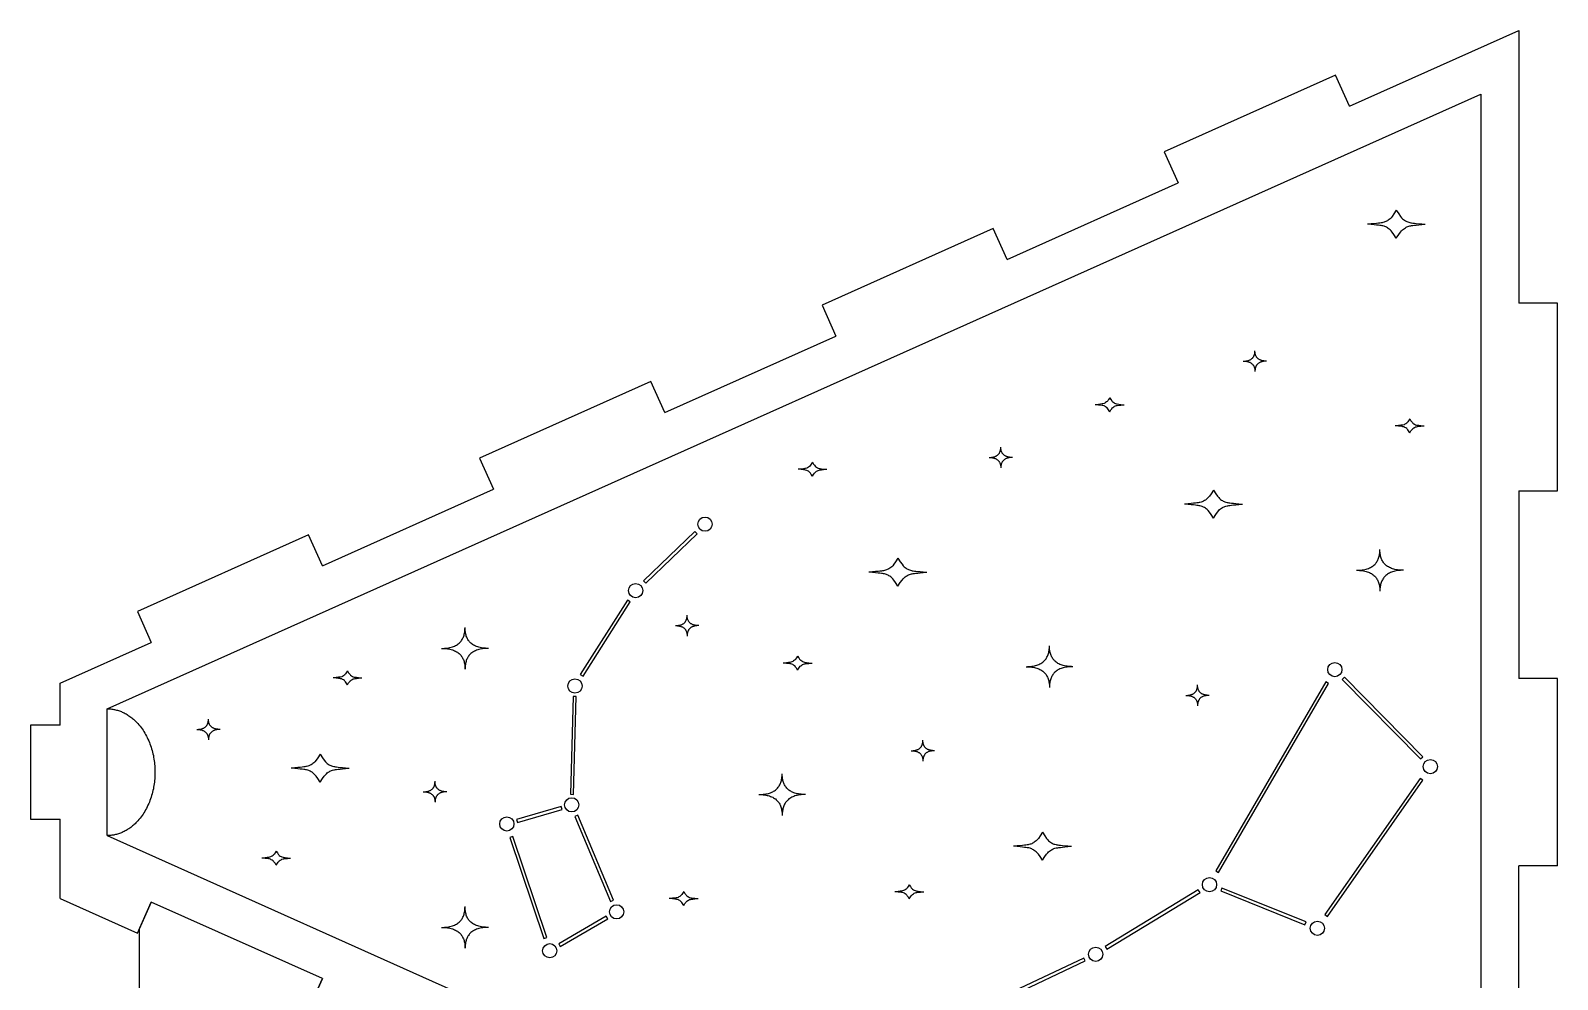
# Model space of a CAD drawing. Header units: millimetres. Extents: x -37.1 to 17.5, y -29.9 to 15.1.
# Drawn here: x -37.08 to -20.8, y 4.84 to 14.96 of the extents above; entities that cross this region are included whole.
import ezdxf

# ---------------------------------------------------------------- set-up
doc = ezdxf.new("R2010")
doc.units = ezdxf.units.MM
doc.header["$MEASUREMENT"] = 0
doc.layers.add('Layer 01', color=12, linetype='Continuous', true_color=0xc80000)

msp = doc.modelspace()

# ---------------------------------------------------------------- linework, layer by layer
at = {"layer": 'Layer 01', "linetype": 'Continuous', "lineweight": 25}
for p, q in [((-23.015, 14.15), (-21.208, 14.958)), ((-21.208, 14.958), (-21.208, 12.05)), ((-23.163, 14.481), (-24.989, 13.664)), ((-23.015, 14.15), (-23.163, 14.481)), ((-36.265, 7.726), (-21.613, 14.278)), ((-21.613, 14.278), (-21.613, -0.179)), ((-24.989, 13.664), (-24.841, 13.333)), ((-26.666, 12.517), (-24.841, 13.333)), ((-26.814, 12.848), (-28.64, 12.031)), ((-26.666, 12.517), (-26.814, 12.848)), ((-28.64, 12.031), (-28.492, 11.7)), ((-20.795, 12.05), (-21.208, 12.05)), ((-20.795, 10.05), (-20.795, 12.05)), ((-30.318, 10.884), (-28.492, 11.7)), ((-30.466, 11.215), (-32.292, 10.398)), ((-30.318, 10.884), (-30.466, 11.215)), ((-32.292, 10.398), (-32.144, 10.067)), ((-33.969, 9.251), (-32.144, 10.067)), ((-21.208, 10.05), (-20.795, 10.05)), ((-21.208, 10.05), (-21.208, 8.05)), ((-34.117, 9.582), (-35.943, 8.765)), ((-33.969, 9.251), (-34.117, 9.582)), ((-35.943, 8.765), (-35.795, 8.434)), ((-36.765, 8), (-35.795, 8.434)), ((-36.765, 7.55), (-36.765, 8)), ((-20.795, 8.05), (-21.208, 8.05)), ((-20.795, 6.05), (-20.795, 8.05)), ((-36.265, 6.374), (-36.265, 7.726)), ((-37.083, 7.55), (-37.083, 6.55)), ((-36.765, 7.55), (-37.083, 7.55)), ((-37.083, 6.55), (-36.765, 6.55)), ((-36.765, 5.702), (-36.765, 6.55)), ((-36.265, 6.374), (-21.613, -0.179)), ((-20.795, 6.05), (-21.208, 6.05)), ((-21.208, 4.05), (-21.208, 6.05)), ((-36.765, 5.702), (-35.943, 5.334)), ((-35.943, 5.334), (-35.795, 5.665)), ((-35.795, 5.665), (-35.925, 5.375)), ((-33.969, 4.849), (-35.795, 5.665)), ((-33.969, 4.849), (-35.795, 5.665)), ((-35.925, 5.375), (-35.925, 2.418)), ((-33.969, 4.849), (-34.117, 4.518)), ((-34.117, 4.518), (-33.969, 4.849))]:
    msp.add_line(p, q, dxfattribs=at)
at = {"layer": 'Layer 01'}
for points in [[(-30.52, 9.066), (-29.973, 9.59), (-29.996, 9.615), (-30.543, 9.091)], [(-30.714, 8.883), (-31.218, 8.091), (-31.189, 8.073), (-30.685, 8.865)], [(-24.411, 5.982), (-23.237, 7.996), (-23.267, 8.013), (-24.44, 5.999)], [(-22.231, 7.215), (-23.067, 8.063), (-23.091, 8.039), (-22.255, 7.192)], [(-31.29, 6.814), (-31.261, 7.857), (-31.295, 7.858), (-31.323, 6.815)], [(-22.259, 6.984), (-23.275, 5.532), (-23.247, 5.512), (-22.232, 6.965)], [(-31.422, 6.686), (-31.899, 6.546), (-31.889, 6.513), (-31.413, 6.654)], [(-31.276, 6.579), (-30.895, 5.672), (-30.864, 5.685), (-31.245, 6.592)], [(-31.575, 5.289), (-31.939, 6.365), (-31.971, 6.354), (-31.607, 5.278)], [(-25.601, 5.162), (-24.608, 5.769), (-24.626, 5.797), (-25.619, 5.191)], [(-24.386, 5.784), (-23.489, 5.422), (-23.476, 5.453), (-24.374, 5.815)], [(-31.432, 5.191), (-30.926, 5.486), (-30.943, 5.515), (-31.449, 5.221)], [(-26.641, 4.656), (-25.833, 5.038), (-25.848, 5.068), (-26.655, 4.687)]]:
    msp.add_lwpolyline(points, close=True, dxfattribs=at)
for centre in [(-29.888, 9.695), (-30.628, 8.986), (-23.17, 8.144), (-31.275, 7.969), (-22.151, 7.11), (-31.31, 6.702), (-32.002, 6.498), (-24.507, 5.851), (-30.831, 5.561), (-23.356, 5.386), (-31.544, 5.146), (-25.721, 5.109)]:
    msp.add_circle(centre, 0.0758, dxfattribs=at)
for points, degree in [([(-22.514, 13.041), (-22.554, 12.978), (-22.579, 12.948), (-22.621, 12.923), (-22.647, 12.911), (-22.71, 12.902), (-22.822, 12.892)], 3), ([(-22.514, 13.041), (-22.473, 12.978), (-22.448, 12.948), (-22.406, 12.923), (-22.38, 12.911), (-22.317, 12.902), (-22.205, 12.892)], 3), ([(-22.514, 12.744), (-22.554, 12.806), (-22.579, 12.837), (-22.621, 12.862), (-22.647, 12.874), (-22.71, 12.883), (-22.822, 12.892)], 3), ([(-22.514, 12.744), (-22.473, 12.806), (-22.448, 12.837), (-22.406, 12.862), (-22.38, 12.874), (-22.317, 12.883), (-22.205, 12.892)], 3), ([(-24.147, 11.433), (-24.022, 11.433), (-24.022, 11.544)], 2), ([(-24.147, 11.433), (-24.022, 11.433), (-24.022, 11.322)], 2), ([(-23.897, 11.433), (-24.022, 11.433), (-24.022, 11.544)], 2), ([(-23.897, 11.433), (-24.022, 11.433), (-24.022, 11.322)], 2), ([(-25.571, 11.043), (-25.591, 11.011), (-25.604, 10.996), (-25.625, 10.984), (-25.638, 10.978), (-25.67, 10.973), (-25.726, 10.968)], 3), ([(-25.571, 10.894), (-25.591, 10.925), (-25.604, 10.941), (-25.625, 10.953), (-25.638, 10.959), (-25.67, 10.964), (-25.726, 10.968)], 3), ([(-25.571, 11.043), (-25.551, 11.011), (-25.539, 10.996), (-25.518, 10.984), (-25.505, 10.978), (-25.473, 10.973), (-25.417, 10.968)], 3), ([(-25.571, 10.894), (-25.551, 10.925), (-25.539, 10.941), (-25.518, 10.953), (-25.505, 10.959), (-25.473, 10.964), (-25.417, 10.968)], 3), ([(-22.371, 10.818), (-22.391, 10.786), (-22.403, 10.771), (-22.424, 10.758), (-22.437, 10.752), (-22.469, 10.748), (-22.525, 10.743)], 3), ([(-22.371, 10.818), (-22.351, 10.786), (-22.338, 10.771), (-22.317, 10.758), (-22.304, 10.752), (-22.272, 10.748), (-22.216, 10.743)], 3), ([(-22.371, 10.669), (-22.391, 10.7), (-22.403, 10.715), (-22.424, 10.728), (-22.437, 10.734), (-22.469, 10.739), (-22.525, 10.743)], 3), ([(-22.371, 10.669), (-22.351, 10.7), (-22.338, 10.715), (-22.317, 10.728), (-22.304, 10.734), (-22.272, 10.739), (-22.216, 10.743)], 3), ([(-26.858, 10.406), (-26.733, 10.406), (-26.733, 10.517)], 2), ([(-26.608, 10.406), (-26.733, 10.406), (-26.733, 10.517)], 2), ([(-28.742, 10.354), (-28.762, 10.323), (-28.775, 10.307), (-28.796, 10.295), (-28.809, 10.289), (-28.84, 10.284), (-28.896, 10.28)], 3), ([(-28.742, 10.205), (-28.762, 10.237), (-28.775, 10.252), (-28.796, 10.265), (-28.809, 10.271), (-28.84, 10.275), (-28.896, 10.28)], 3), ([(-28.742, 10.354), (-28.722, 10.323), (-28.709, 10.307), (-28.688, 10.295), (-28.675, 10.289), (-28.644, 10.284), (-28.588, 10.28)], 3), ([(-28.742, 10.205), (-28.722, 10.237), (-28.709, 10.252), (-28.688, 10.265), (-28.675, 10.271), (-28.644, 10.275), (-28.588, 10.28)], 3), ([(-26.858, 10.406), (-26.733, 10.406), (-26.733, 10.294)], 2), ([(-26.608, 10.406), (-26.733, 10.406), (-26.733, 10.294)], 2), ([(-24.465, 10.057), (-24.505, 9.994), (-24.53, 9.964), (-24.572, 9.939), (-24.598, 9.927), (-24.661, 9.918), (-24.773, 9.908)], 3), ([(-24.465, 10.057), (-24.425, 9.994), (-24.399, 9.964), (-24.357, 9.939), (-24.331, 9.927), (-24.269, 9.918), (-24.156, 9.908)], 3), ([(-24.465, 9.759), (-24.505, 9.822), (-24.53, 9.853), (-24.572, 9.878), (-24.598, 9.89), (-24.661, 9.899), (-24.773, 9.908)], 3), ([(-24.465, 9.759), (-24.425, 9.822), (-24.399, 9.853), (-24.357, 9.878), (-24.331, 9.89), (-24.269, 9.899), (-24.156, 9.908)], 3), ([(-27.83, 9.331), (-27.87, 9.268), (-27.895, 9.238), (-27.938, 9.213), (-27.964, 9.2), (-28.026, 9.192), (-28.139, 9.182)], 3), ([(-27.83, 9.331), (-27.79, 9.268), (-27.764, 9.238), (-27.722, 9.213), (-27.696, 9.2), (-27.634, 9.192), (-27.521, 9.182)], 3), ([(-22.939, 9.203), (-22.689, 9.203), (-22.689, 9.425)], 2), ([(-22.939, 9.203), (-22.689, 9.203), (-22.689, 9.425)], 2), ([(-22.439, 9.203), (-22.689, 9.203), (-22.689, 9.425)], 2), ([(-22.439, 9.203), (-22.689, 9.203), (-22.689, 9.425)], 2), ([(-27.83, 9.033), (-27.87, 9.096), (-27.895, 9.127), (-27.938, 9.152), (-27.964, 9.164), (-28.026, 9.173), (-28.139, 9.182)], 3), ([(-27.83, 9.033), (-27.79, 9.096), (-27.764, 9.127), (-27.722, 9.152), (-27.696, 9.164), (-27.634, 9.173), (-27.521, 9.182)], 3), ([(-22.939, 9.203), (-22.689, 9.203), (-22.689, 8.98)], 2), ([(-22.939, 9.203), (-22.689, 9.203), (-22.689, 8.98)], 2), ([(-22.439, 9.203), (-22.689, 9.203), (-22.689, 8.98)], 2), ([(-22.439, 9.203), (-22.689, 9.203), (-22.689, 8.98)], 2), ([(-30.204, 8.613), (-30.079, 8.613), (-30.079, 8.724)], 2), ([(-29.954, 8.613), (-30.079, 8.613), (-30.079, 8.724)], 2), ([(-32.698, 8.37), (-32.448, 8.37), (-32.448, 8.593)], 2), ([(-32.198, 8.37), (-32.448, 8.37), (-32.448, 8.593)], 2), ([(-30.204, 8.613), (-30.079, 8.613), (-30.079, 8.501)], 2), ([(-29.954, 8.613), (-30.079, 8.613), (-30.079, 8.501)], 2), ([(-32.698, 8.37), (-32.448, 8.37), (-32.448, 8.148)], 2), ([(-32.198, 8.37), (-32.448, 8.37), (-32.448, 8.148)], 2), ([(-26.464, 8.175), (-26.214, 8.175), (-26.214, 8.398)], 2), ([(-25.964, 8.175), (-26.214, 8.175), (-26.214, 8.398)], 2), ([(-28.9, 8.288), (-28.92, 8.257), (-28.933, 8.242), (-28.954, 8.229), (-28.967, 8.223), (-28.998, 8.219), (-29.054, 8.214)], 3), ([(-28.9, 8.139), (-28.92, 8.171), (-28.933, 8.186), (-28.954, 8.199), (-28.967, 8.205), (-28.998, 8.209), (-29.054, 8.214)], 3), ([(-28.9, 8.288), (-28.88, 8.257), (-28.867, 8.242), (-28.846, 8.229), (-28.833, 8.223), (-28.802, 8.219), (-28.745, 8.214)], 3), ([(-28.9, 8.139), (-28.88, 8.171), (-28.867, 8.186), (-28.846, 8.199), (-28.833, 8.205), (-28.802, 8.209), (-28.745, 8.214)], 3), ([(-26.464, 8.175), (-26.214, 8.175), (-26.214, 7.953)], 2), ([(-25.964, 8.175), (-26.214, 8.175), (-26.214, 7.953)], 2), ([(-33.702, 8.131), (-33.722, 8.099), (-33.735, 8.084), (-33.756, 8.071), (-33.769, 8.065), (-33.8, 8.061), (-33.856, 8.056)], 3), ([(-33.702, 7.982), (-33.722, 8.013), (-33.735, 8.028), (-33.756, 8.041), (-33.769, 8.047), (-33.8, 8.051), (-33.856, 8.056)], 3), ([(-33.702, 8.131), (-33.682, 8.099), (-33.669, 8.084), (-33.648, 8.071), (-33.635, 8.065), (-33.604, 8.061), (-33.547, 8.056)], 3), ([(-33.702, 7.982), (-33.682, 8.013), (-33.669, 8.028), (-33.648, 8.041), (-33.635, 8.047), (-33.604, 8.051), (-33.547, 8.056)], 3), ([(-24.759, 7.869), (-24.634, 7.869), (-24.634, 7.98)], 2), ([(-24.759, 7.869), (-24.634, 7.869), (-24.634, 7.758)], 2), ([(-24.509, 7.869), (-24.634, 7.869), (-24.634, 7.98)], 2), ([(-24.509, 7.869), (-24.634, 7.869), (-24.634, 7.758)], 2), ([(-35.31, 7.506), (-35.185, 7.506), (-35.185, 7.617)], 2), ([(-35.31, 7.506), (-35.185, 7.506), (-35.185, 7.395)], 2), ([(-35.06, 7.506), (-35.185, 7.506), (-35.185, 7.617)], 2), ([(-35.06, 7.506), (-35.185, 7.506), (-35.185, 7.395)], 2), ([(-27.689, 7.279), (-27.564, 7.279), (-27.564, 7.39)], 2), ([(-27.439, 7.279), (-27.564, 7.279), (-27.564, 7.39)], 2), ([(-33.993, 7.241), (-34.033, 7.178), (-34.059, 7.148), (-34.101, 7.123), (-34.127, 7.111), (-34.189, 7.102), (-34.302, 7.092)], 3), ([(-33.993, 7.241), (-33.953, 7.178), (-33.928, 7.148), (-33.886, 7.123), (-33.86, 7.111), (-33.797, 7.102), (-33.685, 7.092)], 3), ([(-27.689, 7.279), (-27.564, 7.279), (-27.564, 7.168)], 2), ([(-27.439, 7.279), (-27.564, 7.279), (-27.564, 7.168)], 2), ([(-33.993, 6.943), (-34.033, 7.006), (-34.059, 7.037), (-34.101, 7.062), (-34.127, 7.074), (-34.189, 7.083), (-34.302, 7.092)], 3), ([(-33.993, 6.943), (-33.953, 7.006), (-33.928, 7.037), (-33.886, 7.062), (-33.86, 7.074), (-33.797, 7.083), (-33.685, 7.092)], 3), ([(-29.315, 6.812), (-29.065, 6.812), (-29.065, 7.034)], 2), ([(-28.815, 6.812), (-29.065, 6.812), (-29.065, 7.034)], 2), ([(-32.893, 6.841), (-32.768, 6.841), (-32.768, 6.953)], 2), ([(-32.893, 6.841), (-32.768, 6.841), (-32.768, 6.73)], 2), ([(-32.643, 6.841), (-32.768, 6.841), (-32.768, 6.953)], 2), ([(-32.643, 6.841), (-32.768, 6.841), (-32.768, 6.73)], 2), ([(-29.315, 6.812), (-29.065, 6.812), (-29.065, 6.589)], 2), ([(-28.815, 6.812), (-29.065, 6.812), (-29.065, 6.589)], 2), ([(-26.289, 6.409), (-26.329, 6.346), (-26.355, 6.315), (-26.397, 6.29), (-26.423, 6.278), (-26.485, 6.269), (-26.598, 6.26)], 3), ([(-26.289, 6.409), (-26.249, 6.346), (-26.223, 6.315), (-26.181, 6.29), (-26.155, 6.278), (-26.093, 6.269), (-25.98, 6.26)], 3), ([(-34.462, 6.208), (-34.482, 6.177), (-34.495, 6.161), (-34.516, 6.149), (-34.529, 6.143), (-34.56, 6.138), (-34.617, 6.134)], 3), ([(-34.462, 6.208), (-34.442, 6.177), (-34.429, 6.161), (-34.408, 6.149), (-34.395, 6.143), (-34.364, 6.138), (-34.308, 6.134)], 3), ([(-26.289, 6.111), (-26.329, 6.174), (-26.355, 6.204), (-26.397, 6.229), (-26.423, 6.242), (-26.485, 6.25), (-26.598, 6.26)], 3), ([(-26.289, 6.111), (-26.249, 6.174), (-26.223, 6.204), (-26.181, 6.229), (-26.155, 6.242), (-26.093, 6.25), (-25.98, 6.26)], 3), ([(-34.462, 6.059), (-34.482, 6.091), (-34.495, 6.106), (-34.516, 6.118), (-34.529, 6.125), (-34.56, 6.129), (-34.617, 6.134)], 3), ([(-34.462, 6.059), (-34.442, 6.091), (-34.429, 6.106), (-34.408, 6.118), (-34.395, 6.125), (-34.364, 6.129), (-34.308, 6.134)], 3), ([(-30.115, 5.778), (-30.135, 5.746), (-30.148, 5.731), (-30.169, 5.719), (-30.182, 5.712), (-30.213, 5.708), (-30.27, 5.703)], 3), ([(-30.115, 5.629), (-30.135, 5.66), (-30.148, 5.676), (-30.169, 5.688), (-30.182, 5.694), (-30.213, 5.699), (-30.27, 5.703)], 3), ([(-30.115, 5.778), (-30.095, 5.746), (-30.083, 5.731), (-30.061, 5.719), (-30.048, 5.712), (-30.017, 5.708), (-29.961, 5.703)], 3), ([(-30.115, 5.629), (-30.095, 5.66), (-30.083, 5.676), (-30.061, 5.688), (-30.048, 5.694), (-30.017, 5.699), (-29.961, 5.703)], 3), ([(-27.709, 5.85), (-27.729, 5.818), (-27.742, 5.803), (-27.763, 5.79), (-27.776, 5.784), (-27.807, 5.78), (-27.863, 5.775)], 3), ([(-27.709, 5.701), (-27.729, 5.732), (-27.742, 5.747), (-27.763, 5.76), (-27.776, 5.766), (-27.807, 5.77), (-27.863, 5.775)], 3), ([(-27.709, 5.85), (-27.689, 5.818), (-27.676, 5.803), (-27.655, 5.79), (-27.642, 5.784), (-27.611, 5.78), (-27.555, 5.775)], 3), ([(-27.709, 5.701), (-27.689, 5.732), (-27.676, 5.747), (-27.655, 5.76), (-27.642, 5.766), (-27.611, 5.77), (-27.555, 5.775)], 3), ([(-32.698, 5.395), (-32.448, 5.395), (-32.448, 5.617)], 2), ([(-32.198, 5.395), (-32.448, 5.395), (-32.448, 5.617)], 2), ([(-32.698, 5.395), (-32.448, 5.395), (-32.448, 5.172)], 2), ([(-32.198, 5.395), (-32.448, 5.395), (-32.448, 5.172)], 2)]:
    msp.add_open_spline(points, degree=degree, dxfattribs=at)
msp.add_rational_spline([(-36.265, 7.726), (-35.755, 7.726), (-35.755, 7.05), (-35.755, 6.374), (-36.265, 6.374)], [1, 0.707106781187, 1, 0.707106781187, 1], degree=2, knots=[0, 0, 0, 1.570796, 1.570796, 3.141593, 3.141593, 3.141593], dxfattribs=at)

doc.saveas('drawing.dxf')
